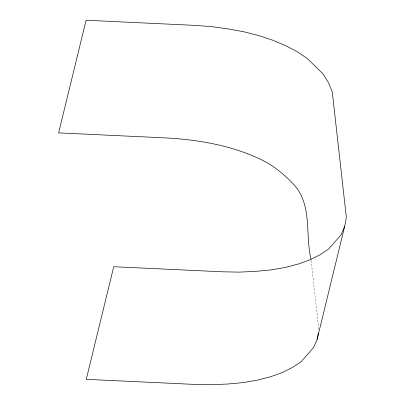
<?xml version="1.0" encoding="UTF-8"?>
<svg xmlns="http://www.w3.org/2000/svg" width="405" height="405" viewBox="0 0 405 405"><rect width="100%" height="100%" fill="white"/><g stroke="black" fill="none" stroke-linecap="round" stroke-linejoin="round"><path stroke-width="0.3" stroke-dasharray="2.02 1.52" d="M311.106 260.45L318.851 329.518"/><path stroke-width="0.61" d="M310.964 259.195C305.274 235.305 312.047 206.818 295.468 186.427C284.958 174.752 272.828 164.688 258.365 158.325C229.736 145.127 198.177 139.816 166.906 137.973L58.634 132.875L86.078 20.25L194.349 25.353L211.653 26.639L228.162 28.922L244.028 31.808L259.028 35.66L273.005 40.313L285.803 45.699L297.28 51.784L307.324 58.507L322.906 73.801L328.394 82.463L332.277 91.94L346.366 217.525L344.579 226.734L340.985 234.971L328.683 248.953L320.051 254.801L309.825 259.863L298.11 264.106L285.029 267.482L270.742 269.958L255.358 271.375L239.188 272.125L221.991 271.79L113.724 266.718L86.28 379.343L194.547 384.416L211.749 384.75L227.919 384.001L243.299 382.583L257.59 380.103L270.667 376.726L282.386 372.489L292.607 367.426L301.244 361.579L313.546 347.591L317.135 339.36L318.33 333.219M317.135 339.36L344.579 226.734"/></g></svg>
